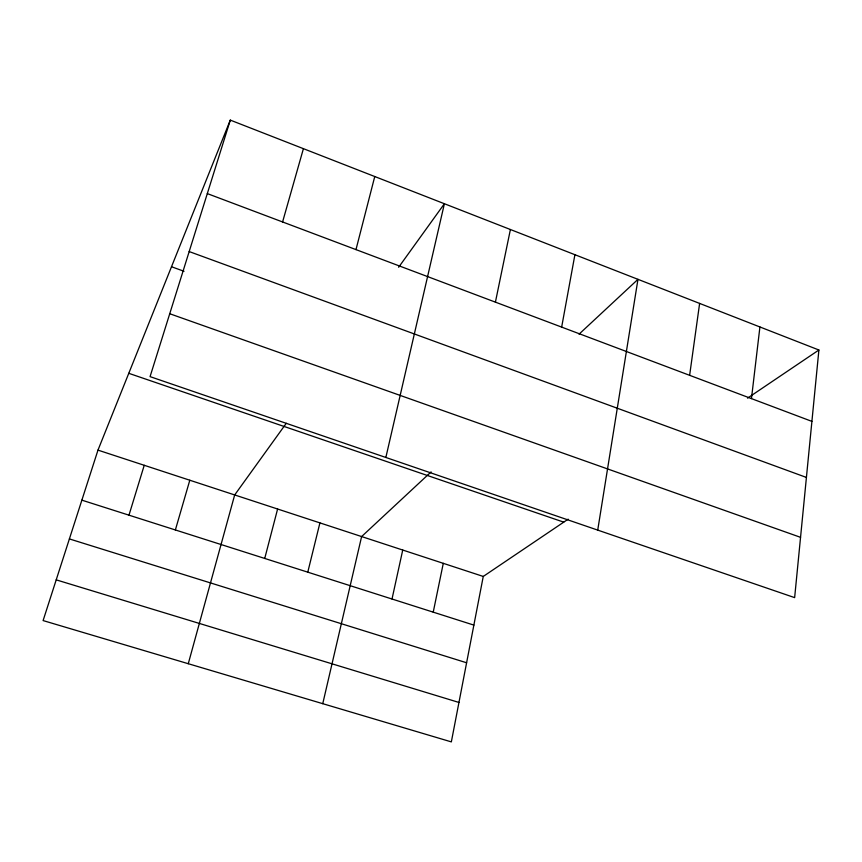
<?xml version="1.0" encoding="UTF-8"?>
<svg xmlns="http://www.w3.org/2000/svg" width="862" height="862" viewBox="0 0 862 862"><rect width="100%" height="100%" fill="white"/><g stroke="black" fill="none" stroke-linecap="round" stroke-linejoin="round"><path stroke-width="1.29" d="M818.9 350.004L794.645 597.625L150.063 376.629L230.294 120.109L818.9 350.004L747.537 398.147M751.459 398.61L759.918 326.967M689.632 375.315L699.621 303.413M597.722 530.108L637.966 279.342L579.059 334.165M561.658 327.107L574.911 254.71M568.166 519.161L483.259 576.441L451.343 741.891L43.1 620.575L97.977 450.126L230.294 120.109M433.23 612.16L443.283 563.339M495.413 302.142L510.401 229.518M392.016 599.015L402.737 550.042M385.853 457.463L444.393 203.734L398.643 267.263M322.754 703.683L361.62 536.563L431.075 471.913M307.777 572.163L319.921 522.889M355.984 249.614L374.754 176.538M264.731 558.447L277.607 509.022M188.272 663.718L234.679 494.95L286.281 423.296M282.585 221.954L303.413 148.673M175.374 529.958L189.802 480.231M128.977 515.164L144.234 465.297M56.213 579.857L458.95 702.455M69.391 538.922L466.601 662.77M81.868 500.154L473.874 625.112M97.977 450.126L483.259 576.441M128.772 373.311L563.737 522.146M169.739 313.736L800.55 537.328M171.506 266.746L184.026 271.282M189.177 251.564L806.423 477.44M207.311 193.594L811.907 421.389"/></g></svg>
